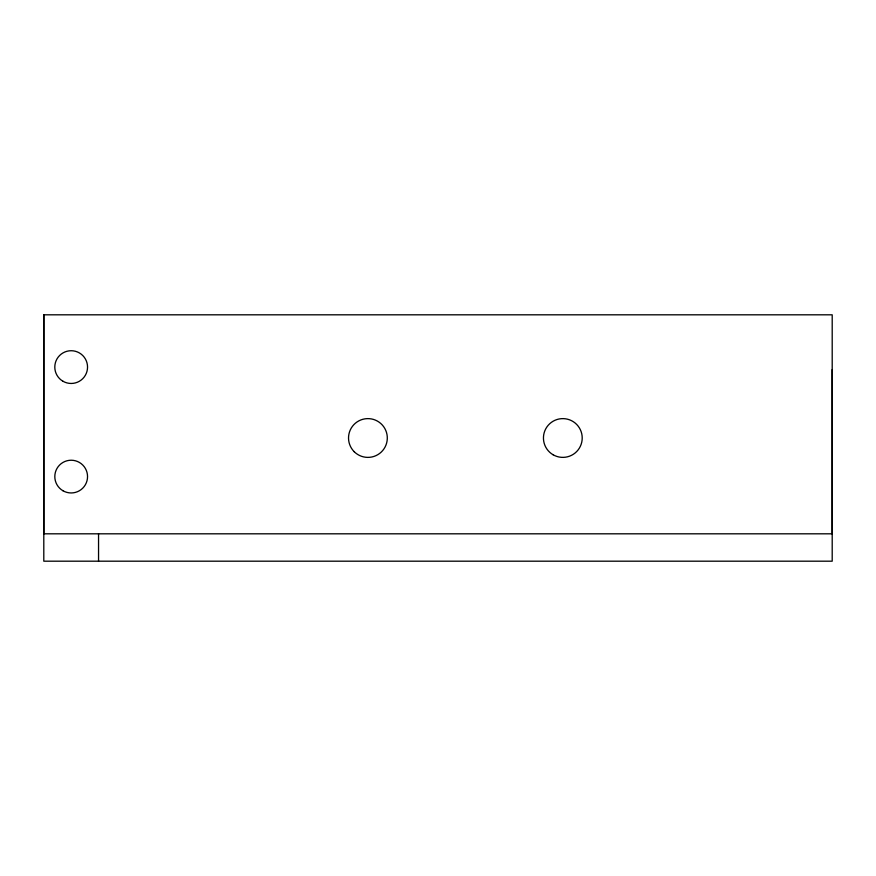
<?xml version="1.0" encoding="UTF-8"?>
<svg xmlns="http://www.w3.org/2000/svg" width="876" height="876" viewBox="0 0 876 876"><rect width="100%" height="100%" fill="white"/><g stroke="black" fill="none" stroke-linecap="round" stroke-linejoin="round"><path stroke-width="1.31" d="M43.8 314.812L43.8 561.188L832.2 561.188L832.2 314.812L43.8 314.812L43.8 533.812L832.2 533.812L832.2 369.562M98.55 533.812L98.55 561.188M553.139 454.786A19.381 19.381 0 0 0 582.212 438A19.381 19.381 0 0 0 553.139 421.214A19.381 19.381 0 0 0 553.139 454.786M354.211 451.709A19.381 19.381 0 0 0 386.644 443.015A19.381 19.381 0 0 0 362.905 419.275A19.381 19.381 0 0 0 354.211 451.709M62.984 381.268A16.37 16.37 0 0 0 87.545 367.099A16.37 16.37 0 0 0 62.984 352.918A16.37 16.37 0 0 0 62.984 381.268M62.995 490.768A16.37 16.37 0 0 0 87.545 476.599A16.37 16.37 0 0 0 62.995 462.418A16.37 16.37 0 0 0 62.995 490.768"/></g></svg>
